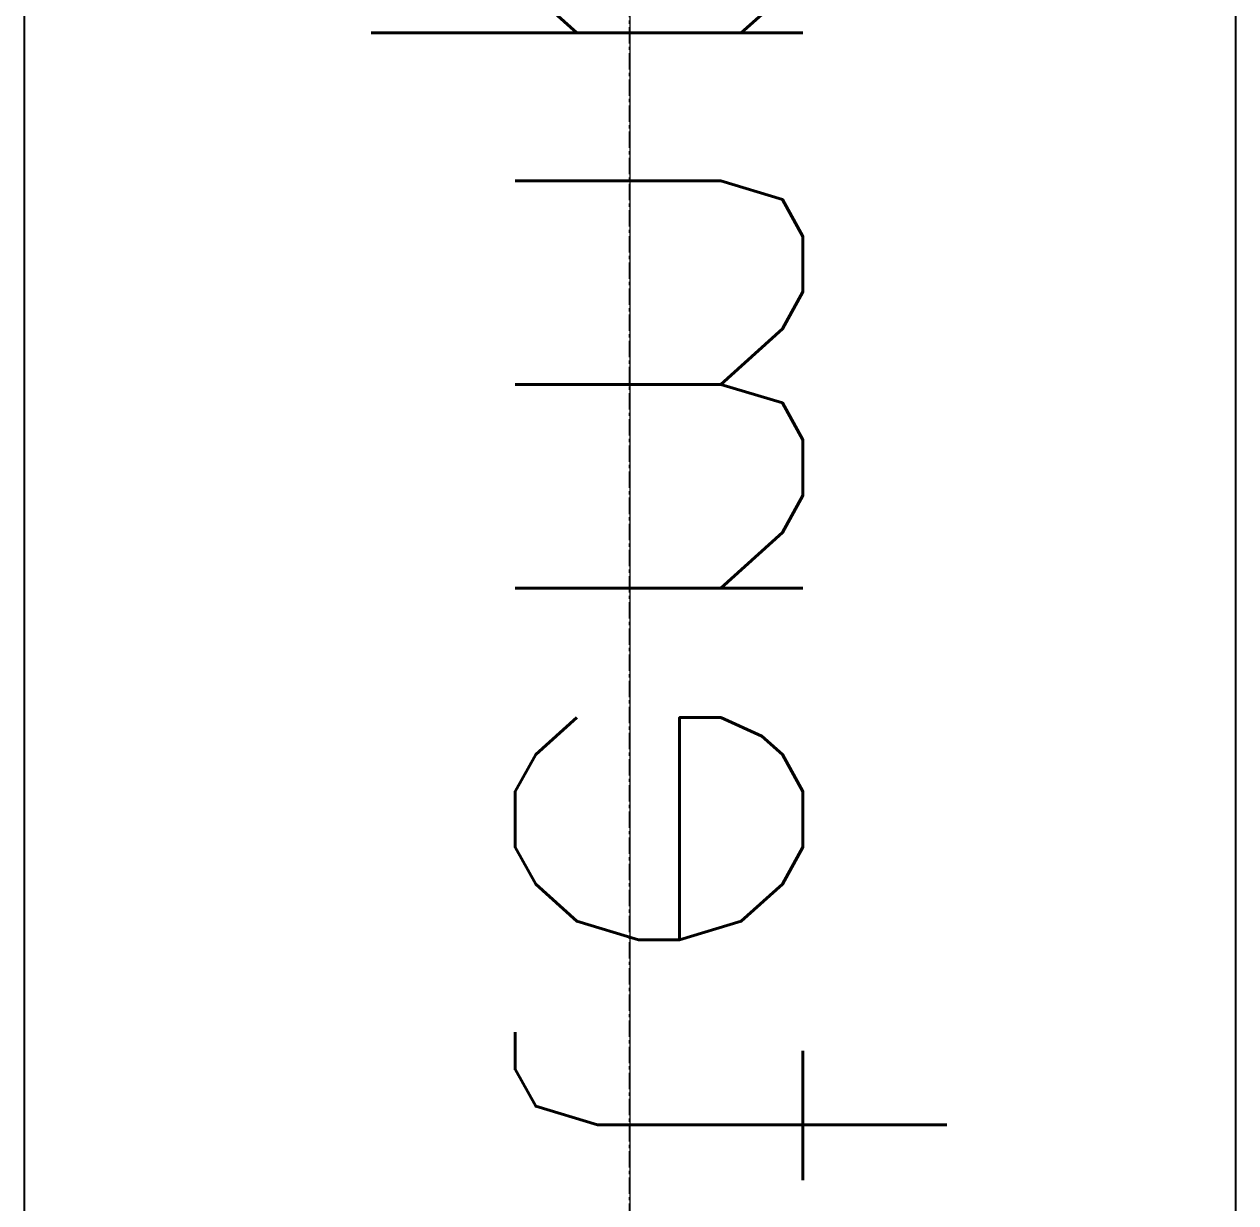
# Model space of a CAD drawing. Header units: millimetres. Extents: x -32759 to 129432, y 390 to 54305.
# Drawn here: x 21553 to 22480, y 27148 to 28050 of the extents above; entities that cross this region are included whole.
import ezdxf

# ---------------------------------------------------------------- set-up
doc = ezdxf.new("R2010")
doc.units = ezdxf.units.MM
doc.linetypes.add('CENTER', pattern=[2, 1.25, -0.25, 0.25, -0.25])
doc.layers.add('08a', color=11, linetype='Continuous')
doc.layers.add('CL', color=1, linetype='CENTER')
doc.layers.add('_BODY', color=7, linetype='Continuous', lineweight=13)
doc.styles.add('한글', font='romans.shx', dxfattribs={"height": 4, "bigfont": 'whgtxt.shx'})

# ---------------------------------------------------------------- blocks, each defined once
blk = doc.blocks.new('asfsffsa')
at = {"ltscale": 0.5}
for p, q in [((419143.26, 273808.48), (421525.26, 273808.48)), ((421525.26, 272881.48), (419143.26, 272881.48))]:
    blk.add_line(p, q, dxfattribs=at)
at = {"layer": 'CL', "ltscale": 10}
blk.add_line((418641.26, 273344.98), (421877.26, 273344.98), dxfattribs=at)
at = {"color": 2, "ltscale": 0.5, "insert": (419383.25, 273587.45), "char_height": 330.348, "width": 145852.1918, "attachment_point": 1, "style": '한글'}
blk.add_mtext('tempering', dxfattribs=at)
blk = doc.blocks.new('uiho')
at = {"layer": '08a', "extrusion": (0, 0, -1), "zscale": -1, "rotation": 90}
blk.add_blockref('asfsffsa', (188349.69, -405519.31), dxfattribs=at)
blk = doc.blocks.new('y8e5ey')
at = {"color": 1, "ltscale": 0.5}
blk.add_line((96596.395, 11038.01), (96596.395, 15502.823), dxfattribs=at)
at = {"color": 6, "extrusion": (0, 0, -1), "zscale": -1, "rotation": 359.9999999999524}
blk.add_blockref('uiho', (-181591.687, 0), dxfattribs=at)
blk = doc.blocks.new('1')
at = {"color": 6, "xscale": -1}
blk.add_blockref('y8e5ey', (100575.763, -6800.077), dxfattribs=at)
blk = doc.blocks.new('sdfgsdfgcxvxbxcv')
at = {"color": 1, "ltscale": 0.5}
blk.add_line((270360.406, 137030.925), (270360.406, 141495.738), dxfattribs=at)
blk.add_blockref('1', (266381.038, 132792.991))

msp = doc.modelspace()

# ---------------------------------------------------------------- block references
at = {"layer": '_BODY'}
msp.add_blockref('sdfgsdfgcxvxbxcv', (-248343.91, -112719.97), dxfattribs=at)

doc.saveas('drawing.dxf')
